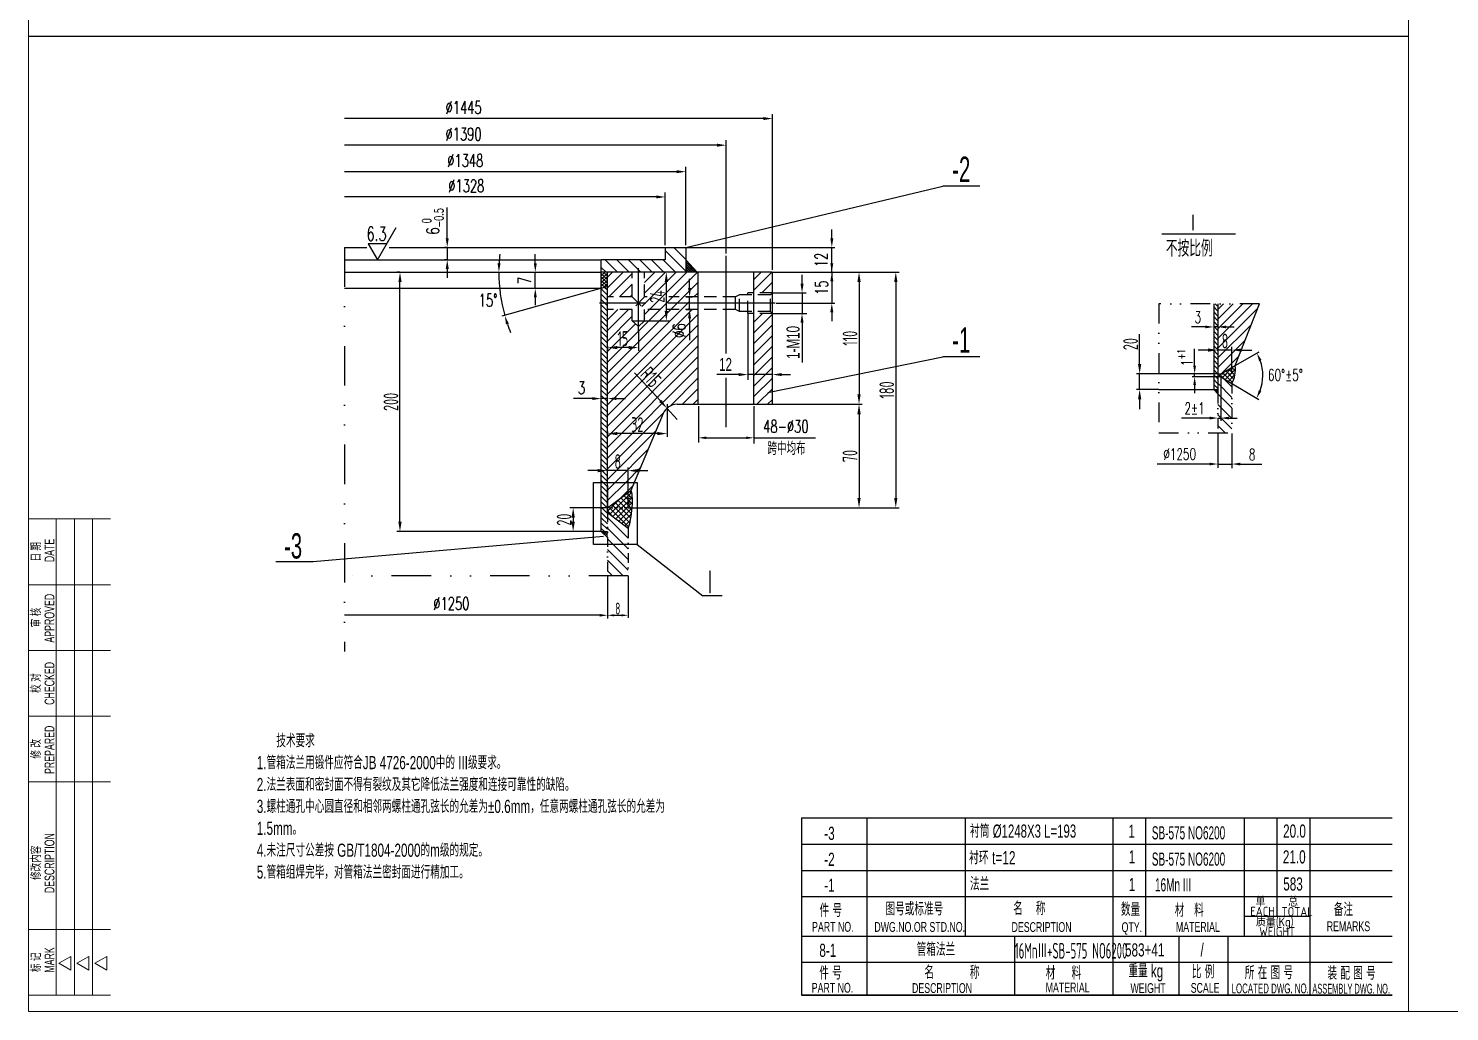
# Model space of a CAD drawing. Header units: millimetres. Extents: x 46644 to 124135, y -32003 to -3110.
# Drawn here: x 65696 to 70026, y -21460 to -18466 of the extents above; entities that cross this region are included whole.
import ezdxf
from ezdxf.enums import TextEntityAlignment as Align

# ---------------------------------------------------------------- set-up
doc = ezdxf.new("R2010")
doc.units = ezdxf.units.MM
doc.header["$LTSCALE"] = 6
for name, pattern in [('CENTER', [18, 15, -1, 1, -1]), ('CONTINOUS', [0]), ('DIVIDE', [1.25, 0.5, -0.25, 0, -0.25, 0, -0.25]), ('HIDDEN', [9.525, 6.35, -3.175])]:
    doc.linetypes.add(name, pattern=pattern)
for name, color, linetype in [('1_hat', 52, 'Continuous'), ('2_txt', 2, 'Continuous'), ('5_div', 5, 'Continuous'), ('6', 7, 'DIVIDE'), ('7_dim', 3, 'Continuous'), ('Hidden Line', 1, 'HIDDEN'), ('粗实线', 4, 'Continuous')]:
    doc.layers.add(name, color=color, linetype=linetype)
doc.layers.add('细实线', color=30, linetype='Continuous', lineweight=20)
doc.styles.add('B', font='romans.shx', dxfattribs={"width": 0.6667})
doc.styles.add('HZ', font='ascii.shx', dxfattribs={"width": 0.7, "bigfont": 'hztxt.shx'})
doc.styles.add('mark', font='cc.shx', dxfattribs={"width": 0.7, "bigfont": 'dxfs.shx'})
doc.styles.add('SCEI', font='sceie.shx', dxfattribs={"width": 0.75, "bigfont": 'sceic.shx'})
doc.styles.get("Standard").update_dxf_attribs({"font": 'ascii.shx', "width": 0.7})
doc.styles.add('TSH', font='tcc_simp.shx', dxfattribs={"width": 0.6667, "bigfont": 'tcc_hzdx.shx'})
doc.dimstyles.new('6.1', dxfattribs={"dimscale": 10, "dimtxt": 4.5, "dimasz": 3, "dimexe": 1, "dimexo": 0, "dimgap": 0.5, "dimtad": 1, "dimzin": 9, "dimdsep": 46, "dimtxsty": 'HZ', "dimcen": 0, "dimclrd": 256, "dimclre": 256, "dimclrt": 256, "dimadec": 0, "dimazin": 0, "dimtfac": 1, "dimtmove": 0, "dimatfit": 1, "dimfxl": 0, "dimarcsym": 0})
doc.dimstyles.new('副本 tdm', dxfattribs={"dimscale": 8, "dimtxt": 4.5, "dimasz": 2.5, "dimexe": 1, "dimexo": 0, "dimgap": 0.3, "dimtad": 1, "dimtih": 1, "dimtoh": 1, "dimdsep": 46, "dimtxsty": 'HZ', "dimcen": 0.09, "dimclrd": 2, "dimclre": 2, "dimclrt": 2, "dimadec": 0, "dimazin": 0, "dimtfac": 0.666657, "dimtmove": 0, "dimatfit": 3, "dimfxl": 0, "dimtolj": 1, "dimarcsym": 0})
pattern_1 = [(45, (-25820.995, 21636.383), (-16.20453, 16.20453), [])]

# ---------------------------------------------------------------- blocks, each defined once
blk = doc.blocks.new('*D187')
at = {"layer": '7_dim', "linetype": 'CONTINOUS', "lineweight": -2, "ltscale": 10}
for p, q in [((68022.4, -19208.8), (68236.4, -19208.8)), ((68226.4, -19238.8), (68226.4, -19581.1)), ((67962.8, -19611.1), (68236.4, -19611.1))]:
    blk.add_line(p, q, dxfattribs=at)
at = {"layer": '7_dim', "linetype": 'CONTINOUS', "ltscale": 10}
for points in [[(68221.4, -19238.8), (68231.4, -19238.8), (68226.4, -19208.8)], [(68221.4, -19581.1), (68231.4, -19581.1), (68226.4, -19611.1)]]:
    blk.add_solid(points, dxfattribs=at)
at = {"layer": 'Defpoints', "color": 0, "linetype": 'CONTINOUS', "ltscale": 10}
for p in [(68022.4, -19208.8), (67962.8, -19611.1), (68226.4, -19611.1)]:
    blk.add_point(p, dxfattribs=at)
at = {"layer": '7_dim', "linetype": 'CONTINOUS', "ltscale": 10, "insert": (68198.9, -19409.9), "char_height": 45, "attachment_point": 5, "rotation": 90, "style": 'HZ'}
blk.add_mtext('110', dxfattribs=at)
blk = doc.blocks.new('*D188')
at = {"layer": '7_dim', "linetype": 'CONTINOUS', "lineweight": -2, "ltscale": 10}
for p, q in [((68079.3, -19208.8), (68348.4, -19208.8)), ((68338.4, -19238.8), (68338.4, -19896)), ((67522.8, -19926), (68348.4, -19926))]:
    blk.add_line(p, q, dxfattribs=at)
at = {"layer": '7_dim', "linetype": 'CONTINOUS', "ltscale": 10}
for points in [[(68333.4, -19238.8), (68343.4, -19238.8), (68338.4, -19208.8)], [(68333.4, -19896), (68343.4, -19896), (68338.4, -19926)]]:
    blk.add_solid(points, dxfattribs=at)
at = {"layer": 'Defpoints', "color": 0, "linetype": 'CONTINOUS', "ltscale": 10}
for p in [(68079.3, -19208.8), (67522.8, -19926), (68338.4, -19926)]:
    blk.add_point(p, dxfattribs=at)
at = {"layer": '7_dim', "linetype": 'CONTINOUS', "ltscale": 10, "insert": (68310.9, -19567.4), "char_height": 45, "attachment_point": 5, "rotation": 90, "style": 'HZ'}
blk.add_mtext('180', dxfattribs=at)
blk = doc.blocks.new('*D194')
at = {"layer": '7_dim', "linetype": 'CONTINOUS', "lineweight": -2, "ltscale": 10}
for p, q in [((67554.2, -19389.4), (67554.2, -19448.3)), ((67459.9, -19434.3), (67459.9, -19448.3)), ((67524.2, -19438.3), (67489.9, -19438.3))]:
    blk.add_line(p, q, dxfattribs=at)
at = {"layer": '7_dim', "linetype": 'CONTINOUS', "ltscale": 10}
for points in [[(67489.9, -19433.3), (67489.9, -19443.3), (67459.9, -19438.3)], [(67524.2, -19433.3), (67524.2, -19443.3), (67554.2, -19438.3)]]:
    blk.add_solid(points, dxfattribs=at)
at = {"layer": 'Defpoints', "color": 0, "linetype": 'CONTINOUS', "ltscale": 10}
for p in [(67554.2, -19389.4), (67459.9, -19434.3), (67459.9, -19438.3)]:
    blk.add_point(p, dxfattribs=at)
at = {"layer": '7_dim', "linetype": 'CONTINOUS', "ltscale": 10, "insert": (67507, -19410.8), "char_height": 45, "attachment_point": 5, "style": 'HZ'}
blk.add_mtext('15', dxfattribs=at)
blk = doc.blocks.new('ccd_up')
at = {"layer": '2_txt'}
for p, q in [((0, 0), (4, 6.93)), ((2, 3.46), (-2, 3.46)), ((-2, 3.46), (0, 0))]:
    blk.add_line(p, q, dxfattribs=at)
at = {"layer": '2_txt', "width": 0.75}
blk.add_attdef('CZD', text='', height=3, dxfattribs=at).set_placement((1.96, 4.11), align=Align.RIGHT)
blk = doc.blocks.new('*D195')
at = {"layer": '7_dim', "linetype": 'CONTINOUS', "lineweight": -2, "ltscale": 10}
for p, q in [((67641.7, -19611.1), (67641.7, -19710.2)), ((67459.9, -19693.5), (67459.9, -19710.2)), ((67611.7, -19700.2), (67489.9, -19700.2))]:
    blk.add_line(p, q, dxfattribs=at)
at = {"layer": '7_dim', "linetype": 'CONTINOUS', "ltscale": 10}
for points in [[(67489.9, -19695.2), (67489.9, -19705.2), (67459.9, -19700.2)], [(67611.7, -19695.2), (67611.7, -19705.2), (67641.7, -19700.2)]]:
    blk.add_solid(points, dxfattribs=at)
at = {"layer": 'Defpoints', "color": 0, "linetype": 'CONTINOUS', "ltscale": 10}
for p in [(67641.7, -19611.1), (67459.9, -19693.5), (67459.9, -19700.2)]:
    blk.add_point(p, dxfattribs=at)
at = {"layer": '7_dim', "linetype": 'CONTINOUS', "ltscale": 10, "insert": (67550.8, -19672.7), "char_height": 45, "attachment_point": 5, "style": 'HZ'}
blk.add_mtext('32', dxfattribs=at)
blk = doc.blocks.new('*D196')
at = {"layer": '7_dim', "linetype": 'CONTINOUS', "lineweight": -2, "ltscale": 10}
for p, q in [((67639.2, -19208.8), (67629.2, -19208.8)), ((67639.2, -19238.8), (67639.2, -19326.7)), ((67573, -19356.7), (67649.2, -19356.7))]:
    blk.add_line(p, q, dxfattribs=at)
at = {"layer": '7_dim', "linetype": 'CONTINOUS', "ltscale": 10}
for points in [[(67634.2, -19238.8), (67644.2, -19238.8), (67639.2, -19208.8)], [(67634.2, -19326.7), (67644.2, -19326.7), (67639.2, -19356.7)]]:
    blk.add_solid(points, dxfattribs=at)
at = {"layer": 'Defpoints', "color": 0, "linetype": 'CONTINOUS', "ltscale": 10}
for p in [(67639.2, -19208.8), (67573, -19356.7), (67639.2, -19356.7)]:
    blk.add_point(p, dxfattribs=at)
at = {"layer": '7_dim', "linetype": 'CONTINOUS', "ltscale": 10, "insert": (67611.7, -19282.7), "char_height": 45, "attachment_point": 5, "rotation": 90, "style": 'HZ'}
blk.add_mtext('24', dxfattribs=at)
blk = doc.blocks.new('*D189')
at = {"layer": '7_dim', "linetype": 'CONTINOUS', "lineweight": -2, "ltscale": 10}
for p, q in [((66827.8, -19208.8), (66817.8, -19208.8)), ((66827.8, -19968.5), (66827.8, -19238.8)), ((67411.3, -19998.5), (66817.8, -19998.5))]:
    blk.add_line(p, q, dxfattribs=at)
at = {"layer": '7_dim', "linetype": 'CONTINOUS', "ltscale": 10}
for points in [[(66822.8, -19238.8), (66832.8, -19238.8), (66827.8, -19208.8)], [(66822.8, -19968.5), (66832.8, -19968.5), (66827.8, -19998.5)]]:
    blk.add_solid(points, dxfattribs=at)
at = {"layer": 'Defpoints', "color": 0, "linetype": 'CONTINOUS', "ltscale": 10}
for p in [(66827.8, -19208.8), (66827.8, -19208.8), (67411.3, -19998.5)]:
    blk.add_point(p, dxfattribs=at)
at = {"layer": '7_dim', "linetype": 'CONTINOUS', "ltscale": 10, "insert": (66800.3, -19603.7), "char_height": 45, "attachment_point": 5, "rotation": 90, "style": 'HZ'}
blk.add_mtext('200', dxfattribs=at)
blk = doc.blocks.new('*D197')
at = {"layer": '7_dim', "linetype": 'CONTINOUS', "lineweight": -2, "ltscale": 10}
for p, q in [((69319.8, -19448.3), (69319.8, -19435.9)), ((69362.7, -19518.3), (69362.7, -19435.9)), ((69289.8, -19445.9), (69259.8, -19445.9)), ((69362.7, -19445.9), (69319.8, -19445.9)), ((69392.7, -19445.9), (69422.7, -19445.9))]:
    blk.add_line(p, q, dxfattribs=at)
at = {"layer": '7_dim', "linetype": 'CONTINOUS', "ltscale": 10}
for points in [[(69289.8, -19440.9), (69289.8, -19450.9), (69319.8, -19445.9)], [(69392.7, -19440.9), (69392.7, -19450.9), (69362.7, -19445.9)]]:
    blk.add_solid(points, dxfattribs=at)
at = {"layer": 'Defpoints', "color": 0, "linetype": 'CONTINOUS', "ltscale": 10}
for p in [(69319.8, -19445.9), (69319.8, -19448.3), (69362.7, -19518.3)]:
    blk.add_point(p, dxfattribs=at)
at = {"layer": '7_dim', "linetype": 'CONTINOUS', "ltscale": 10, "insert": (69341.3, -19418.4), "char_height": 45, "attachment_point": 5, "style": 'HZ'}
blk.add_mtext('8', dxfattribs=at)
blk = doc.blocks.new('*D190')
at = {"layer": '7_dim', "linetype": 'CONTINOUS', "lineweight": -2, "ltscale": 10}
for p, q in [((67459.9, -19926), (67345.4, -19926)), ((67355.4, -19956), (67355.4, -19968.5)), ((67441, -19998.5), (67345.4, -19998.5))]:
    blk.add_line(p, q, dxfattribs=at)
at = {"layer": '7_dim', "linetype": 'CONTINOUS', "ltscale": 10}
for points in [[(67350.4, -19956), (67360.4, -19956), (67355.4, -19926)], [(67350.4, -19968.5), (67360.4, -19968.5), (67355.4, -19998.5)]]:
    blk.add_solid(points, dxfattribs=at)
at = {"layer": 'Defpoints', "color": 0, "linetype": 'CONTINOUS', "ltscale": 10}
for p in [(67459.9, -19926), (67355.4, -19998.5), (67441, -19998.5)]:
    blk.add_point(p, dxfattribs=at)
at = {"layer": '7_dim', "linetype": 'CONTINOUS', "ltscale": 10, "insert": (67327.9, -19962.3), "char_height": 45, "attachment_point": 5, "rotation": 90, "style": 'HZ'}
blk.add_mtext('20', dxfattribs=at)
blk = doc.blocks.new('*D191')
at = {"layer": '7_dim', "linetype": 'CONTINOUS', "lineweight": -2, "ltscale": 10}
for p, q in [((69081.4, -19488.3), (69081.4, -19397.3)), ((69267.9, -19518.3), (69071.4, -19518.3)), ((69081.4, -19565.8), (69081.4, -19518.3)), ((69140.1, -19565.8), (69071.4, -19565.8)), ((69081.4, -19595.8), (69081.4, -19625.8))]:
    blk.add_line(p, q, dxfattribs=at)
at = {"layer": '7_dim', "linetype": 'CONTINOUS', "ltscale": 10}
for points in [[(69076.4, -19488.3), (69086.4, -19488.3), (69081.4, -19518.3)], [(69076.4, -19595.8), (69086.4, -19595.8), (69081.4, -19565.8)]]:
    blk.add_solid(points, dxfattribs=at)
at = {"layer": 'Defpoints', "color": 0, "linetype": 'CONTINOUS', "ltscale": 10}
for p in [(69081.4, -19518.3), (69267.9, -19518.3), (69140.1, -19565.8)]:
    blk.add_point(p, dxfattribs=at)
at = {"layer": '7_dim', "linetype": 'CONTINOUS', "ltscale": 10, "insert": (69053.9, -19427.8), "char_height": 45, "attachment_point": 5, "rotation": 90, "style": 'HZ'}
blk.add_mtext('20', dxfattribs=at)
blk = doc.blocks.new('*D198')
at = {"layer": '7_dim', "linetype": 'CONTINOUS', "lineweight": -2, "ltscale": 10}
for p, q in [((67430, -19813), (67400, -19813)), ((67460, -19828), (67460, -19803)), ((67522.8, -19813), (67460, -19813)), ((67522.8, -19926), (67522.8, -19803)), ((67552.8, -19813), (67582.8, -19813))]:
    blk.add_line(p, q, dxfattribs=at)
at = {"layer": '7_dim', "linetype": 'CONTINOUS', "ltscale": 10}
for points in [[(67430, -19808), (67430, -19818), (67460, -19813)], [(67552.8, -19808), (67552.8, -19818), (67522.8, -19813)]]:
    blk.add_solid(points, dxfattribs=at)
at = {"layer": 'Defpoints', "color": 0, "linetype": 'CONTINOUS', "ltscale": 10}
for p in [(67460, -19813), (67460, -19828), (67522.8, -19926)]:
    blk.add_point(p, dxfattribs=at)
at = {"layer": '7_dim', "linetype": 'CONTINOUS', "ltscale": 10, "insert": (67491.4, -19785.5), "char_height": 45, "attachment_point": 5, "style": 'HZ'}
blk.add_mtext('8', dxfattribs=at)
blk = doc.blocks.new('*D192')
at = {"layer": '7_dim', "linetype": 'CONTINOUS', "lineweight": -2, "ltscale": 10}
for p, q in [((68154.1, -19611.1), (68236.4, -19611.1)), ((68226.4, -19641.1), (68226.4, -19896)), ((67936.1, -19926), (68236.4, -19926))]:
    blk.add_line(p, q, dxfattribs=at)
at = {"layer": '7_dim', "linetype": 'CONTINOUS', "ltscale": 10}
for points in [[(68221.4, -19641.1), (68231.4, -19641.1), (68226.4, -19611.1)], [(68221.4, -19896), (68231.4, -19896), (68226.4, -19926)]]:
    blk.add_solid(points, dxfattribs=at)
at = {"layer": 'Defpoints', "color": 0, "linetype": 'CONTINOUS', "ltscale": 10}
for p in [(68154.1, -19611.1), (67936.1, -19926), (68226.4, -19926)]:
    blk.add_point(p, dxfattribs=at)
at = {"layer": '7_dim', "linetype": 'CONTINOUS', "ltscale": 10, "insert": (68198.9, -19768.6), "char_height": 45, "attachment_point": 5, "rotation": 90, "style": 'HZ'}
blk.add_mtext('70', dxfattribs=at)
blk = doc.blocks.new('*D199')
at = {"layer": '7_dim', "linetype": 'CONTINOUS', "lineweight": -2, "ltscale": 10}
for p, q in [((67621.1, -19600.8), (67542.6, -19514.7)), ((67672.1, -19656.9), (67641.2, -19623))]:
    blk.add_line(p, q, dxfattribs=at)
at = {"layer": '7_dim', "linetype": 'CONTINOUS', "ltscale": 10}
blk.add_solid([(67624.8, -19597.5), (67617.4, -19604.2), (67641.2, -19623)], dxfattribs=at)
at = {"layer": 'Defpoints', "color": 0, "linetype": 'CONTINOUS', "ltscale": 10}
for p in [(67641.2, -19623), (67672.1, -19656.9)]:
    blk.add_point(p, dxfattribs=at)
at = {"layer": '7_dim', "linetype": 'CONTINOUS', "ltscale": 10, "insert": (67592.1, -19528.2), "char_height": 45, "attachment_point": 5, "rotation": 312.311, "style": 'HZ'}
blk.add_mtext('R15', dxfattribs=at)
blk = doc.blocks.new('*D193')
at = {"layer": '7_dim', "color": 2, "linetype": 'CONTINOUS', "lineweight": -2, "ltscale": 10}
for p, q in [((67522.8, -20133.2), (67522.8, -20261.6)), ((67459.9, -20151.5), (67459.9, -20261.6)), ((67479.9, -20253.6), (67502.8, -20253.6))]:
    blk.add_line(p, q, dxfattribs=at)
at = {"layer": '7_dim', "color": 2, "linetype": 'CONTINOUS', "ltscale": 10}
for points in [[(67479.9, -20250.3), (67479.9, -20256.9), (67459.9, -20253.6)], [(67502.8, -20250.3), (67502.8, -20256.9), (67522.8, -20253.6)]]:
    blk.add_solid(points, dxfattribs=at)
at = {"layer": 'Defpoints', "color": 0, "linetype": 'CONTINOUS', "ltscale": 10}
for p in [(67522.8, -20133.2), (67459.9, -20151.5), (67522.8, -20253.6)]:
    blk.add_point(p, dxfattribs=at)
at = {"layer": '7_dim', "color": 2, "linetype": 'CONTINOUS', "ltscale": 10, "insert": (67491.3, -20233.2), "char_height": 36, "attachment_point": 5, "style": 'HZ'}
blk.add_mtext('\\A1;8', dxfattribs=at)

msp = doc.modelspace()

# ---------------------------------------------------------------- hatches: boundary and pattern name
at = {"layer": '1_hat'}
h = msp.add_hatch(dxfattribs=at)
h.set_pattern_fill('ANSI37', scale=1.571429, angle=90, style=0)
h.set_pattern_definition([(135, (43755.741, -3835.0125), (-3.5279576, -3.5279576), []), (225, (43755.741, -3835.0125), (3.5279576, -3.5279576), [])])
h.paths.add_polyline_path([(67733.445, -19208.795), (67698.763, -19171.081), (67698.763, -19208.795)])
h = msp.add_hatch(dxfattribs=at)
h.set_pattern_fill('ANSI37', scale=2.357143, style=0)
h.set_pattern_definition([(45, (41942.81, -13178.2874), (-5.2919364, 5.2919364), []), (135, (41942.81, -13178.2874), (-5.2919364, -5.2919364), [])])
h.paths.add_polyline_path([(67441.049, -19258.069), (67459.906, -19252.795), (67459.906, -19208.795), (67441.049, -19208.795)])
h = msp.add_hatch(dxfattribs=at)
h.set_pattern_fill('ANSI31', scale=183.333326, style=0)
h.set_pattern_definition(pattern_1)
h.paths.add_polyline_path([(67459.906, -19848.733), (67541.457, -19848.733), (67629.87, -19639.103, -0.30159415), (67672.101, -19611.081), (67736.477, -19611.081), (67736.477, -19321.938), (67573.049, -19321.938), (67573.049, -19356.677), (67554.192, -19374.143), (67535.334, -19356.677), (67535.334, -19321.938), (67459.906, -19321.938)])
h.paths.add_polyline_path([(67962.763, -19271.653), (67962.763, -19208.795), (67906.192, -19208.795), (67906.192, -19271.653)])
h.paths.add_polyline_path([(67962.763, -19334.51), (67906.192, -19334.51), (67906.192, -19520.549), (67961.894, -19520.549), (67962.763, -19519.681)])
h.paths.add_polyline_path([(67906.192, -19611.081), (67962.763, -19611.081), (67962.763, -19520.549), (67906.192, -19520.549)])
h.paths.add_polyline_path([(67573.049, -19284.224), (67554.192, -19303.081), (67573.049, -19321.938), (67706.778, -19321.938), (67710.071, -19318.646), (67710.071, -19284.224), (67718.871, -19284.224), (67736.477, -19284.224), (67736.477, -19208.795), (67573.049, -19208.795)])
h.paths.add_polyline_path([(67535.334, -19208.795), (67459.906, -19208.795), (67459.906, -19284.224), (67535.334, -19284.224)])
h.paths.add_polyline_path([(67483.049, -19377.019), (67531.049, -19377.019), (67531.049, -19444.519), (67483.049, -19444.519)], flags=24)
h.paths.add_polyline_path([(67526.297, -19638.964), (67575.297, -19638.964), (67575.297, -19706.464), (67526.297, -19706.464)], flags=24)
h.paths.add_polyline_path([(67475.144, -19751.728), (67507.644, -19751.728), (67507.644, -19819.228), (67475.144, -19819.228)], flags=24)
h.paths.add_polyline_path([(67594.994, -19481.218), (67639.085, -19529.655), (67589.169, -19575.093), (67545.077, -19526.656)], flags=24)
h.paths.add_polyline_path([(67649.847, -19416.582), (67649.847, -19356.997), (67707.597, -19356.997), (67707.597, -19416.582)], flags=24)
h.paths.add_polyline_path([(67577.969, -19307.236), (67577.969, -19258.236), (67645.469, -19258.236), (67645.469, -19307.236)], flags=24)
h = msp.add_hatch(dxfattribs=at)
h.set_pattern_fill('ANSI31', scale=91.666663, angle=90, style=0)
h.set_pattern_definition([(135, (-25700.736, 21573.69), (-8.1022649, -8.1022649), [])])
h.paths.add_polyline_path([(67441.049, -19593.584), (67459.906, -19593.584), (67459.906, -19303.081), (67441.049, -19303.081)])
h.paths.add_polyline_path([(67459.906, -19252.795), (67441.049, -19258.069), (67441.049, -19303.081), (67459.906, -19303.081)])
h.paths.add_polyline_path([(67441.049, -19998.516), (67459.906, -19998.516), (67459.906, -19593.584), (67441.049, -19593.584)])
h = msp.add_hatch(dxfattribs=at)
h.set_pattern_fill('ANSI31', scale=83.33333, angle=90, style=0)
h.set_pattern_definition([(135, (-17308.629, 17818.191), (-7.3656953, -7.3656953), [])])
h.paths.add_polyline_path([(69306.977, -19565.802), (69319.834, -19565.802), (69319.834, -19518.281), (69319.834, -19304.823), (69306.977, -19304.823)])
h = msp.add_hatch(dxfattribs=at)
h.set_pattern_fill('ANSI31', scale=166.66666, style=0)
h.set_pattern_definition([(45, (-17308.629, 17881.372), (-14.7313907, 14.7313907), [])])
h.paths.add_polyline_path([(69446.463, -19304.823), (69319.834, -19304.823), (69319.834, -19518.281), (69328.405, -19518.281), (69372.669, -19492.855)])
h.paths.add_polyline_path([(69319.512, -19384.639), (69363.012, -19384.639), (69363.012, -19452.139), (69319.512, -19452.139)], flags=9)
at = {"layer": '1_hat', "linetype": 'CONTINOUS', "ltscale": 10}
h = msp.add_hatch(dxfattribs=at)
h.set_pattern_fill('ANSI37', scale=83.33333, style=0)
h.set_pattern_definition([(45, (-17308.629, 17881.372), (-7.3656953, 7.3656953), []), (135, (-17308.629, 17881.372), (-7.3656953, -7.3656953), [])])
h.paths.add_polyline_path([(69328.405, -19518.281), (69319.834, -19518.281), (69319.834, -19527.613), (69328.405, -19527.613), (69362.691, -19547.992, 0.14779001), (69372.669, -19492.855), (69362.691, -19518.281)])
h.paths.add_polyline_path([(69362.691, -19518.281), (69372.669, -19492.855), (69328.405, -19518.281)], flags=17)
at = {"layer": '1_hat'}
h = msp.add_hatch(dxfattribs=at)
h.set_pattern_fill('ANSI31', scale=7.142857, angle=90, style=0)
h.set_pattern_definition([(135, (49542.52, -7531.362), (-16.03617, -16.03617), [])])
h.paths.add_polyline_path([(69362.691, -19547.992), (69328.405, -19527.613), (69319.834, -19527.613), (69319.834, -19697.501), (69362.691, -19697.501)])
h = msp.add_hatch(dxfattribs=at)
h.set_pattern_fill('ANSI37', scale=0.714286, angle=90, style=0)
h.set_pattern_definition([(135, (49542.5196, -7531.3618), (-1.6036171, -1.6036171), []), (225, (49542.5196, -7531.3618), (1.6036171, -1.6036171), [])])
h.paths.add_polyline_path([(69319.834, -19565.802), (69306.977, -19565.802), (69319.834, -19579.069)])
h = msp.add_hatch(dxfattribs=at)
h.set_pattern_fill('ANSI31', scale=183.333326, style=0)
h.set_pattern_definition(pattern_1)
h.paths.add_polyline_path([(67531.163, -19873.14), (67541.457, -19848.733), (67459.906, -19848.733), (67459.906, -19926.037)])
at = {"layer": '1_hat', "linetype": 'CONTINOUS', "ltscale": 10}
h = msp.add_hatch(dxfattribs=at)
h.set_pattern_fill('ANSI37', scale=91.666663, style=0)
h.set_pattern_definition([(45, (-25820.995, 21636.383), (-8.1022649, 8.1022649), []), (135, (-25820.995, 21636.383), (-8.1022649, -8.1022649), [])])
edge = h.paths.add_edge_path()
edge.add_ellipse((67522.763, -19934.04), major_axis=(6.538, 61.984), ratio=0.18808463, start_angle=209.284325, end_angle=350.346774)
edge.add_line((67531.163, -19873.14), (67522.763, -19926.037))
edge.add_line((67522.763, -19926.037), (67459.906, -19926.037))
edge.add_line((67459.906, -19926.037), (67459.906, -19940.072))
edge.add_line((67459.906, -19940.072), (67522.763, -19988.705))
h.paths.add_polyline_path([(67531.163, -19873.14), (67459.906, -19926.037), (67522.763, -19926.037)], flags=17)
at = {"layer": '1_hat'}
h = msp.add_hatch(dxfattribs=at)
h.set_pattern_fill('ANSI31', scale=183.333326, angle=90, style=0)
h.set_pattern_definition([(135, (-25700.736, 21803.813), (-16.20453, -16.20453), [])])
h.paths.add_polyline_path([(67522.763, -20038.174), (67459.906, -20038.174), (67459.906, -20133.219), (67522.763, -20133.219)])
h.paths.add_polyline_path([(67459.906, -19940.072), (67459.906, -20038.174), (67522.763, -20038.174), (67522.763, -19988.705)])
h = msp.add_hatch(dxfattribs=at)
h.set_pattern_fill('ANSI37', scale=1.571429, angle=90, style=0)
h.set_pattern_definition([(135, (43755.741, -3643.6834), (-3.5279576, -3.5279576), []), (225, (43755.741, -3643.6834), (3.5279576, -3.5279576), [])])
h.paths.add_polyline_path([(67459.906, -20017.134), (67459.906, -19998.516), (67441.049, -19998.516)])

# ---------------------------------------------------------------- linework, layer by layer
for p, q in [((65695.697, -18490.28), (69900.697, -18490.28)), ((69400.697, -21170.28), (69600.697, -21170.28)), ((69400.697, -21170.28), (69600.697, -21170.28))]:
    msp.add_line(p, q)
at = {"color": 4, "linetype": 'Continuous'}
for p, q in [((68594.843, -18946.268), (68481.729, -18946.268)), ((68594.843, -19466.132), (68481.729, -19466.132)), ((66562.781, -20091.149), (66449.668, -20091.149)), ((67809.504, -20194.149), (67750.641, -20194.149))]:
    msp.add_line(p, q, dxfattribs=at)
at = {"color": 1, "linetype": 'CENTER', "ltscale": 20}
for p, q in [((67821.334, -19456.804), (67821.334, -19158.707)), ((67554.192, -19389.423), (67554.192, -19195.982)), ((67576.656, -19303.081), (67435.169, -19303.081)), ((67971.24, -19303.081), (67643.446, -19303.081)), ((67821.334, -19680.955), (67821.334, -19530.887))]:
    msp.add_line(p, q, dxfattribs=at)
at = {"color": 7, "linetype": 'Continuous'}
for p, q in [((68050.697, -21030.28), (69850.697, -21030.28)), ((68050.697, -21110.28), (69850.697, -21110.28)), ((68050.697, -21310.28), (69850.697, -21310.28))]:
    msp.add_line(p, q, dxfattribs=at)
at = {"color": 4, "lineweight": 35}
msp.add_line((69850.697, -21410.28), (68050.697, -21410.28), dxfattribs=at)
at = {"layer": '1_hat', "color": 7, "linetype": 'CONTINOUS', "ltscale": 10}
for p, q in [((67698.763, -19133.367), (68481.729, -18946.268)), ((67447.726, -20013.863), (66562.781, -20091.149))]:
    msp.add_line(p, q, dxfattribs=at)
at = {"layer": '1_hat', "color": 7}
for p, q in [((67698.763, -19169.818), (67662.312, -19133.367)), ((67490.784, -19208.795), (67453.069, -19171.081)), ((67526.063, -19208.795), (67488.349, -19171.081)), ((67561.343, -19208.795), (67523.628, -19171.081)), ((67596.622, -19208.795), (67558.908, -19171.081)), ((67631.902, -19208.795), (67594.188, -19171.081)), ((67667.181, -19208.795), (67629.467, -19171.081)), ((67698.763, -19205.097), (67635.906, -19142.24)), ((67455.504, -19208.795), (67441.049, -19194.34)), ((67706.778, -19321.938), (67710.071, -19318.646)), ((67961.894, -19520.549), (67962.763, -19519.681)), ((67459.906, -19828.083), (67460.026, -19827.963))]:
    msp.add_line(p, q, dxfattribs=at)
at = {"layer": '1_hat'}
msp.add_line((67702.461, -19208.795), (67698.763, -19205.097), dxfattribs=at)
at = {"layer": '5_div', "color": 4, "linetype": 'CONTINOUS', "ltscale": 10}
for p, q in [((68050.697, -20870.28), (69850.697, -20870.28)), ((68250.697, -21230.28), (68250.697, -20870.28)), ((68250.697, -21230.28), (68250.697, -20870.28)), ((68550.697, -21230.28), (68550.697, -20870.28)), ((68550.697, -21230.28), (68550.697, -20870.28)), ((69000.697, -21230.28), (69000.697, -20870.28)), ((69000.697, -21230.28), (69000.697, -20870.28)), ((69100.697, -21230.28), (69100.697, -20870.28)), ((69100.697, -21230.28), (69100.697, -20870.28)), ((69400.697, -21230.28), (69400.697, -20870.28)), ((69400.697, -21230.28), (69400.697, -20870.28)), ((69500.697, -21170.28), (69500.697, -20870.28)), ((69500.697, -21170.28), (69500.697, -20870.28)), ((69600.697, -21230.28), (69600.697, -20870.28)), ((69600.697, -21230.28), (69600.697, -20870.28)), ((68050.697, -21230.28), (69850.697, -21230.28)), ((68250.697, -21410.28), (68250.697, -21230.28)), ((68700.697, -21410.28), (68700.697, -21230.28)), ((69000.697, -21410.28), (69000.697, -21230.28)), ((69200.697, -21230.28), (69200.697, -21410.28)), ((69350.697, -21410.28), (69350.697, -21230.28)), ((69600.697, -21410.28), (69600.697, -21230.28))]:
    msp.add_line(p, q, dxfattribs=at)
at = {"layer": '5_div', "color": 7}
msp.add_line((68050.697, -20950.28), (69850.697, -20950.28), dxfattribs=at)
at = {"layer": '6', "color": 6, "ltscale": 40}
for p, q in [((66658.803, -19133.367), (66658.803, -20363.342)), ((67522.763, -20133.219), (66658.803, -20133.219))]:
    msp.add_line(p, q, dxfattribs=at)
at = {"layer": '6', "color": 6, "ltscale": 20}
for p, q in [((69446.463, -19304.823), (69140.056, -19304.823)), ((69140.056, -19304.823), (69140.056, -19697.501)), ((69140.056, -19697.501), (69362.691, -19697.501))]:
    msp.add_line(p, q, dxfattribs=at)
at = {"layer": '6', "color": 6, "ltscale": 3}
for p, q in [((69328.405, -19518.281), (69362.691, -19518.281)), ((69362.691, -19518.281), (69372.669, -19492.855))]:
    msp.add_line(p, q, dxfattribs=at)
at = {"layer": '6', "color": 6, "ltscale": 10}
for p, q in [((69362.691, -19547.992), (69362.691, -19697.501)), ((69319.834, -19579.069), (69319.834, -19697.501)), ((67459.906, -19940.072), (67459.906, -20133.219)), ((67522.763, -19988.705), (67522.763, -20133.219))]:
    msp.add_line(p, q, dxfattribs=at)
at = {"layer": '6', "color": 6, "ltscale": 4}
for p, q in [((67531.163, -19873.14), (67522.763, -19926.037)), ((67522.763, -19926.037), (67459.906, -19926.037))]:
    msp.add_line(p, q, dxfattribs=at)
at = {"layer": '7_dim', "color": 7, "linetype": 'CONTINOUS', "ltscale": 10}
for p, q in [((67935.263, -18740.968), (66658.803, -18740.968)), ((67962.763, -19201.92), (67962.763, -18727.754)), ((67793.834, -18821.989), (66658.803, -18821.989)), ((67821.334, -19151.832), (67821.334, -18807.015)), ((67671.263, -18902.618), (66658.803, -18902.618)), ((67698.763, -19126.492), (67698.763, -18888.084)), ((67608.406, -18979.542), (66658.803, -18979.542)), ((67635.906, -19126.468), (67635.906, -18966.016)), ((66971.711, -19105.867), (66971.711, -19011.986)), ((68143.518, -19105.867), (68143.518, -19078.367)), ((66969.511, -19133.367), (66962.911, -19133.367)), ((66971.711, -19133.367), (66971.711, -19171.081)), ((67698.763, -19133.367), (68152.318, -19133.367)), ((68143.518, -19208.795), (68143.518, -19133.367)), ((66969.511, -19171.081), (66962.911, -19171.081)), ((67240.084, -19181.295), (67240.084, -19153.795)), ((68143.518, -19181.295), (68143.518, -19153.795)), ((66971.711, -19198.581), (66971.711, -19226.081)), ((67240.084, -19258.069), (67240.084, -19208.795)), ((67964.963, -19208.795), (68152.318, -19208.795)), ((68004.001, -19208.795), (68152.318, -19208.795)), ((68052.808, -19244.153), (68052.808, -19216.653)), ((68143.518, -19208.795), (68143.518, -19303.081)), ((67438.93, -19258.662), (67138.553, -19342.674)), ((67710.071, -19256.724), (67710.071, -19229.224)), ((68143.518, -19236.295), (68143.518, -19263.795)), ((67240.084, -19285.569), (67240.084, -19309.049)), ((67699.901, -19284.224), (67718.871, -19284.224)), ((67710.071, -19321.938), (67710.071, -19284.224)), ((67964.963, -19271.653), (68064.875, -19271.653)), ((67973.44, -19303.081), (68152.318, -19303.081)), ((68052.808, -19271.653), (68052.808, -19334.51)), ((67699.901, -19321.938), (67718.871, -19321.938)), ((67710.071, -19349.438), (67710.071, -19416.155)), ((67887.334, -19336.71), (67887.334, -19536.621)), ((67964.963, -19334.51), (68067.093, -19334.51)), ((68143.518, -19330.581), (68143.518, -19358.081)), ((68052.808, -19362.01), (68052.808, -19483.888)), ((69281.977, -19375.504), (69239.778, -19375.504)), ((69319.834, -19375.504), (69306.977, -19375.504)), ((69344.834, -19375.504), (69369.834, -19375.504)), ((69248.98, -19493.281), (69248.98, -19442.4)), ((69372.669, -19492.855), (69445.573, -19450.979)), ((67859.834, -19520.549), (67793.204, -19520.549)), ((67962.763, -19520.549), (67887.334, -19520.549)), ((67990.263, -19520.549), (68017.763, -19520.549)), ((69317.834, -19518.281), (69240.98, -19518.281)), ((69317.834, -19527.613), (69240.98, -19527.613)), ((69248.98, -19527.613), (69248.98, -19518.281)), ((69248.98, -19552.613), (69248.98, -19577.613)), ((69328.405, -19529.613), (69328.405, -19660.878)), ((69364.41, -19549.014), (69444.488, -19596.612)), ((67413.549, -19593.584), (67355.993, -19593.584)), ((67441.049, -19617.134), (67441.049, -19584.784)), ((67459.906, -19593.584), (67441.049, -19593.584)), ((67459.906, -19591.384), (67459.906, -19584.784)), ((67487.406, -19593.584), (67514.906, -19593.584)), ((69294.834, -19652.878), (69209.078, -19652.878)), ((69319.834, -19652.878), (69328.405, -19652.878)), ((69353.405, -19652.878), (69378.405, -19652.878)), ((69319.834, -19699.501), (69319.834, -19804.537)), ((69362.691, -19699.501), (69362.691, -19805.757)), ((69276.977, -19792.944), (69135.144, -19792.944)), ((69294.834, -19792.944), (69269.834, -19792.944)), ((69319.834, -19792.944), (69362.691, -19792.944)), ((69387.691, -19792.944), (69453.844, -19792.944)), ((67457.706, -19926.037), (67364.91, -19926.037)), ((67459.906, -20133.219), (67459.906, -20263.03)), ((67436.334, -20253.601), (66658.803, -20253.601))]:
    msp.add_line(p, q, dxfattribs=at)
at = {"layer": '7_dim', "color": 0, "linetype": 'Continuous', "ltscale": 100}
msp.add_line((69148.824, -19091.89), (69373.007, -19091.89), dxfattribs=at)
at = {"layer": '7_dim', "color": 7}
for p, q in [((67948.107, -19574.798), (68481.729, -19466.132)), ((67737.155, -19616.974), (67737.155, -19727.547)), ((67906.115, -19616.974), (67906.115, -19729.972)), ((67760.726, -19713.011), (67882.543, -19713.011)), ((67906.115, -19713.055), (68093.544, -19713.055)), ((67550.849, -20038.174), (67750.641, -20194.149)), ((68050.697, -20870.28), (68050.697, -21410.28))]:
    msp.add_line(p, q, dxfattribs=at)
msp.add_lwpolyline([(67417.775, -19848.733), (67550.849, -19848.733), (67550.849, -20038.174), (67417.775, -20038.174)], close=True, dxfattribs=at)
at = {"layer": '7_dim', "color": 7, "linetype": 'CONTINOUS', "ltscale": 10}
for centre, radius, start, end in [((67617.224, -19208.795), 488.241, 173.544814, 176.772407), ((67617.224, -19208.795), 488.241, 180, 195.625646), ((67617.224, -19208.795), 488.241, 198.853239, 202.080832), ((69320.421, -19522.867), 136.329, 339.794941, 19.35185)]:
    msp.add_arc(centre, radius, start, end, dxfattribs=at)
for points in [[(67935.263, -18736.384), (67935.263, -18745.551), (67962.763, -18740.968)], [(67793.834, -18817.405), (67793.834, -18826.572), (67821.334, -18821.989)], [(67671.263, -18898.034), (67671.263, -18907.201), (67698.763, -18902.618)], [(67608.406, -18974.959), (67608.406, -18984.126), (67635.906, -18979.542)], [(66967.128, -19105.867), (66976.295, -19105.867), (66971.711, -19133.367)], [(68138.935, -19105.867), (68148.102, -19105.867), (68143.518, -19133.367)], [(66967.128, -19198.581), (66976.295, -19198.581), (66971.711, -19171.081)], [(67134.34, -19181.435), (67125.176, -19181.177), (67128.984, -19208.795)], [(67235.501, -19181.295), (67244.667, -19181.295), (67240.084, -19208.795)], [(68138.935, -19181.295), (68148.102, -19181.295), (68143.518, -19208.795)], [(68138.935, -19236.295), (68148.102, -19236.295), (68143.518, -19208.795)], [(67235.501, -19285.569), (67244.667, -19285.569), (67240.084, -19258.069)], [(67705.487, -19256.724), (67714.654, -19256.724), (67710.071, -19284.224)], [(68048.225, -19244.153), (68057.391, -19244.153), (68052.808, -19271.653)], [(68138.935, -19330.581), (68148.102, -19330.581), (68143.518, -19303.081)], [(67150.801, -19367.926), (67159.555, -19365.21), (67147.028, -19340.303)], [(67705.487, -19349.438), (67714.654, -19349.438), (67710.071, -19321.938)], [(68048.225, -19362.01), (68057.391, -19362.01), (68052.808, -19334.51)], [(69281.977, -19371.338), (69281.977, -19379.671), (69306.977, -19375.504)], [(69344.834, -19371.338), (69344.834, -19379.671), (69319.834, -19375.504)], [(69445.26, -19479.427), (69452.836, -19475.957), (69438.636, -19454.964)], [(67859.834, -19515.966), (67859.834, -19525.133), (67887.334, -19520.549)], [(67990.263, -19515.966), (67990.263, -19525.133), (67962.763, -19520.549)], [(69244.813, -19493.281), (69253.147, -19493.281), (69248.98, -19518.281)], [(69244.813, -19552.613), (69253.147, -19552.613), (69248.98, -19527.613)], [(69452.123, -19571.744), (69444.599, -19568.161), (69437.611, -19592.524)], [(67413.549, -19589.001), (67413.549, -19598.167), (67441.049, -19593.584)], [(67487.406, -19589.001), (67487.406, -19598.167), (67459.906, -19593.584)], [(69294.834, -19648.712), (69294.834, -19657.045), (69319.834, -19652.878)], [(69353.405, -19648.712), (69353.405, -19657.045), (69328.405, -19652.878)], [(67882.543, -19709.083), (67882.543, -19716.94), (67906.115, -19713.011)], [(69294.834, -19788.777), (69294.834, -19797.111), (69319.834, -19792.944)], [(69387.691, -19788.777), (69387.691, -19797.111), (69362.691, -19792.944)], [(67436.334, -20249.673), (67436.334, -20257.53), (67459.906, -20253.601)]]:
    msp.add_solid(points, dxfattribs=at)
at = {"layer": '7_dim', "color": 7}
msp.add_solid([(67760.726, -19709.083), (67760.726, -19716.94), (67737.155, -19713.011)], dxfattribs=at)
at = {"layer": 'Hidden Line', "color": 2}
for p, q in [((67535.334, -19284.224), (67535.334, -19208.795)), ((67573.049, -19284.224), (67573.049, -19208.795)), ((67535.334, -19284.224), (67459.906, -19284.224)), ((67535.334, -19284.224), (67573.049, -19321.938)), ((67573.049, -19284.224), (67535.334, -19321.938)), ((67581.161, -19284.224), (67573.049, -19284.224)), ((67849.62, -19284.224), (67646.626, -19284.224)), ((67849.62, -19321.938), (67849.62, -19284.224)), ((67862.192, -19328.224), (67862.192, -19277.938)), ((67887.334, -19277.938), (67862.192, -19277.938)), ((67887.334, -19334.51), (67887.334, -19271.653)), ((67962.763, -19271.653), (67887.334, -19271.653)), ((67956.477, -19277.938), (67887.334, -19277.938)), ((67956.477, -19277.938), (67962.763, -19271.653)), ((67956.477, -19328.224), (67956.477, -19277.938)), ((67535.334, -19321.938), (67459.906, -19321.938)), ((67535.334, -19356.677), (67535.334, -19321.938)), ((67573.049, -19356.677), (67573.049, -19321.938)), ((67849.62, -19321.938), (67573.049, -19321.938)), ((67862.192, -19328.224), (67849.62, -19321.938)), ((67887.334, -19328.224), (67862.192, -19328.224)), ((67956.477, -19328.224), (67887.334, -19328.224)), ((67962.763, -19334.51), (67887.334, -19334.51)), ((67535.334, -19356.677), (67573.049, -19356.677)), ((67554.192, -19374.143), (67535.334, -19356.677)), ((67573.049, -19356.677), (67554.192, -19374.143))]:
    msp.add_line(p, q, dxfattribs=at)
at = {"layer": 'Hidden Line', "color": 2, "ltscale": 30}
msp.add_line((67862.192, -19277.938), (67849.62, -19284.224), dxfattribs=at)
at = {"layer": 'Hidden Line', "color": 6, "ltscale": 2}
msp.add_line((67956.477, -19328.224), (67962.763, -19334.51), dxfattribs=at)
at = {"layer": '粗实线'}
for p, q in [((66658.803, -19133.367), (66726.795, -19133.367)), ((66794.787, -19133.367), (67698.763, -19133.367)), ((67635.906, -19133.367), (67635.906, -19171.081)), ((67698.763, -19133.367), (67698.763, -19208.795)), ((66658.803, -19171.081), (67441.049, -19171.081)), ((67635.906, -19171.081), (67441.049, -19171.081)), ((67441.049, -19208.795), (67441.049, -19171.081)), ((67698.763, -19171.081), (67733.445, -19208.795)), ((66658.803, -19208.795), (67441.049, -19208.795)), ((67962.763, -19208.795), (67439.121, -19208.795)), ((67441.049, -19998.516), (67441.049, -19208.795)), ((67459.906, -19940.072), (67459.906, -19208.795)), ((67736.477, -19611.081), (67736.477, -19208.795)), ((67906.192, -19611.081), (67906.192, -19208.795)), ((67962.763, -19611.081), (67962.763, -19208.795)), ((67441.049, -19258.069), (66658.803, -19258.069)), ((67459.906, -19252.795), (67441.049, -19258.069)), ((69306.977, -19304.823), (69306.977, -19565.802)), ((69319.834, -19304.823), (69319.834, -19579.069)), ((69372.669, -19492.855), (69446.463, -19304.823)), ((69319.834, -19518.281), (69328.405, -19518.281)), ((69328.405, -19527.613), (69319.834, -19527.613)), ((69328.405, -19518.281), (69372.669, -19492.855)), ((69328.405, -19527.613), (69362.691, -19547.992)), ((69140.056, -19565.802), (69319.834, -19565.802)), ((69306.977, -19565.802), (69319.834, -19579.069)), ((67672.101, -19611.081), (67962.763, -19611.081)), ((67629.87, -19639.103), (67531.163, -19873.14)), ((67459.906, -19858.673), (67459.906, -19940.072)), ((67459.906, -19926.037), (67531.163, -19873.14)), ((67459.906, -19940.072), (67522.763, -19988.705)), ((67441.049, -19998.516), (67459.906, -19998.516)), ((67441.049, -19998.516), (67459.906, -20017.134))]:
    msp.add_line(p, q, dxfattribs=at)
for centre, radius, start, end in [((69276.448, -19503.913), 96.854, 332.928208, 6.555765), ((67672.101, -19656.914), 45.833, 90, 157.132016)]:
    msp.add_arc(centre, radius, start, end, dxfattribs=at)
msp.add_ellipse((67522.763, -19934.04), major_axis=(6.538, 61.984), ratio=0.18808463, start_param=3.65270054, end_param=6.11470474, dxfattribs=at)
at = {"layer": '细实线'}
for p, q in [((69900.697, -15520.28), (69900.697, -21460.28)), ((65945.697, -19960.28), (65695.697, -19960.28)), ((65780.697, -21410.28), (65780.697, -19960.28)), ((65835.697, -21410.28), (65835.697, -19960.28)), ((65890.697, -21410.28), (65890.697, -19960.28)), ((65945.697, -20160.28), (65695.697, -20160.28)), ((65945.697, -20360.28), (65695.697, -20360.28)), ((65945.697, -20560.28), (65695.697, -20560.28)), ((65945.697, -20760.28), (65695.697, -20760.28)), ((65945.697, -21210.28), (65695.697, -21210.28)), ((65945.697, -21410.28), (65695.697, -21410.28))]:
    msp.add_line(p, q, dxfattribs=at)
for points in [[(65695.697, -21460.28), (74105.697, -21460.28), (74105.697, -15520.28), (65695.697, -15520.28)], [(65788.511, -21313.112), (65824.783, -21334.054), (65824.783, -21292.17)], [(65843.511, -21313.112), (65879.783, -21334.054), (65879.783, -21292.17)], [(65898.511, -21313.112), (65934.783, -21334.054), (65934.783, -21292.17)]]:
    msp.add_lwpolyline(points, close=True, dxfattribs=at)

# ---------------------------------------------------------------- block references
at = {"layer": '7_dim', "color": 7, "linetype": 'CONTINOUS', "ltscale": 10}
ref = msp.add_blockref('ccd_up', (66759.154, -19171.081), dxfattribs=dict(at, xscale=14.14285657479104, yscale=14.14285657478922, zscale=14.14285657478572))
ref.add_attrib('CZD', '6.3', dxfattribs={"layer": '2_txt', "height": 42.4286, "style": 'B', "width": 0.6667}).set_placement((66786.826, -19112.989), align=Align.RIGHT)

# ---------------------------------------------------------------- texts
at = {"color": 7, "style": 'TSH', "width": 0.6667}
for s, p in [('日 期', (65734.349, -20089.875)), ('DATE', (65774.888, -20091.777)), ('APPROVED', (65774.888, -20336.762)), ('审 核', (65734.349, -20289.875)), ('CHECKED', (65774.888, -20526.371)), ('校 对', (65734.349, -20489.875)), ('PREPARED', (65774.888, -20736.777)), ('修 改', (65734.349, -20689.875)), ('DESCRIPTION', (65774.888, -21099.699)), ('修改内容', (65734.349, -21059.166)), ('标 记', (65734.349, -21339.875)), ('MARK', (65774.888, -21341.777))]:
    msp.add_text(s, height=30, rotation=90, dxfattribs=at).set_placement(p)
at = {"color": 7, "linetype": 'Continuous', "style": 'HZ'}
for s, height, width, p in [('I', 70.4, 0.7, (67765.571, -20187.097)), ('16MnⅢ+SB-575 NO6200', 48, 0.58, (68701.076, -21299.061))]:
    msp.add_text(s, height=height, dxfattribs=dict(at, width=width)).set_placement(p)
at = {"style": 'HZ'}
for s, p in [('单', (69434.167, -21140.587)), ('总', (69533.752, -21140.497)), ('EACH', (69418.437, -21168.895)), ('质量(Kg)', (69435.668, -21201.152)), ('TOTAL', (69513.879, -21169.754)), ('WEIGHT', (69445.817, -21230.598))]:
    msp.add_text(s, height=27.5, dxfattribs=at).set_placement(p)
at = {"layer": '5_div', "color": 7}
for s, height, style, width, p in [('-2', 77, 'mark', 0.6, (68510.427, -18933.899)), ('-1', 77, 'mark', 0.6, (68510.427, -19453.763)), ('跨中均布', 39.6, 'TSH', 0.6667, (67947.379, -19765.084)), ('-3', 77, 'mark', 0.6, (66474.589, -20080.704)), ('-3', 40, 'TSH', 0.6667, (68120.511, -20937.537)), ('衬筒 %%C1248X3 L=193', 40, 'TSH', 0.65, (68564.336, -20930.663)), ('1', 40, 'TSH', 0.6667, (69047.43, -20930.663)), ('SB-575 NO6200', 40, 'TSH', 0.57, (69118.427, -20936.008)), ('20.0', 40, 'TSH', 0.6667, (69518.488, -20930.663)), ('-2', 40, 'TSH', 0.6667, (68120.511, -21016.569)), ('衬环 t=12', 40, 'TSH', 0.68, (68561.575, -21011.77)), ('1', 40, 'TSH', 0.6667, (69048.415, -21009.19)), ('SB-575 NO6200', 40, 'TSH', 0.57, (69118.427, -21016.008)), ('21.0', 40, 'TSH', 0.6667, (69517.772, -21009.19)), ('-1', 40, 'TSH', 0.6667, (68120.511, -21095.601)), ('法兰', 40, 'TSH', 0.7, (68564.336, -21091.25)), ('1', 40, 'TSH', 0.6667, (69048.415, -21093.33)), ('16Mn III', 40, 'TSH', 0.57, (69128.192, -21094.37)), ('583', 40, 'TSH', 0.6667, (69518.953, -21091.811)), ('图号或标准号', 40, 'TSH', 0.6667, (68307.042, -21167.624)), ('名    称', 40, 'TSH', 0.6667, (68696.036, -21166.278)), ('数量', 40, 'TSH', 0.6667, (69024.314, -21169.196)), ('材   料', 40, 'TSH', 0.6667, (69188.36, -21171.559)), ('备注', 40, 'TSH', 0.6667, (69673.056, -21169.311)), ('PART NO.', 30, 'TSH', 0.6667, (68083.418, -21217.188)), ('DWG.NO.OR STD.NO.', 30, 'TSH', 0.6667, (68273.092, -21217.553)), ('DESCRIPTION', 30, 'TSH', 0.6667, (68691.144, -21217.88)), ('QTY.', 30, 'TSH', 0.6667, (69026.429, -21218.304)), ('MATERIAL', 30, 'TSH', 0.6667, (69191.957, -21217.548)), ('REMARKS', 30, 'TSH', 0.6667, (69651.431, -21215.597)), ('8-1', 40, 'TSH', 0.6667, (68105.511, -21293.761)), ('管箱法兰', 40, 'TSH', 0.6667, (68401.998, -21290.967)), ('583+41', 40, 'TSH', 0.6667, (69036.848, -21292.506)), ('/', 40, 'TSH', 0.6667, (69266.8, -21292.54)), ('PART NO.', 30, 'TSH', 0.6667, (68082.434, -21402.799)), ('DESCRIPTION', 30, 'TSH', 0.6667, (68387.891, -21403.676)), ('MATERIAL', 30, 'TSH', 0.6667, (68795.114, -21402.086)), ('WEIGHT', 30, 'TSH', 0.6667, (69053.509, -21403.9)), ('SCALE', 30, 'TSH', 0.6667, (69237.087, -21403.194)), ('LOCATED DWG. NO.', 30, 'TSH', 0.6, (69361.591, -21404.832))]:
    msp.add_text(s, height=height, dxfattribs=dict(at, style=style, width=width)).set_placement(p)
at = {"layer": '5_div', "color": 7, "style": 'TSH', "width": 0.6667}
for s, p in [('件 号', (68140.517, -21150.299)), ('件 号', (68139.696, -21340.821)), ('名           称', (68509.436, -21338.806)), ('材     料', (68849.211, -21340.664)), ('重量 kg', (69100.137, -21340.535)), ('比 例', (69274.503, -21337.411)), ('所 在 图 号', (69475.476, -21339.837)), ('装 配 图 号', (69727.128, -21341.545))]:
    msp.add_text(s, height=40, dxfattribs=at).set_placement(p, align=Align.MIDDLE)
at = {"layer": '5_div', "color": 7, "style": 'TSH', "width": 0.485702}
msp.add_text('ASSEMBLY DWG. NO.', height=30, dxfattribs=at).set_placement((69607.721, -21405.6), (69844.024, -21405.6), align=Align.FIT)
at = {"layer": '5_div', "color": 7, "insert": (68025.571, -19422.493), "char_height": 39.6, "attachment_point": 5, "rotation": 90, "style": 'TSH'}
msp.add_mtext('1-M10', dxfattribs=at)
at = {"layer": '5_div', "color": 7, "insert": (67819.676, -19489.506), "char_height": 39.6, "attachment_point": 5, "style": 'TSH'}
msp.add_mtext('\\A1;12', dxfattribs=at)
at = {"layer": '5_div', "color": 7, "insert": (66391.504, -20615.488), "char_height": 39.999998, "width": 1270.66129, "attachment_point": 1, "style": 'TSH'}
msp.add_mtext('      技术要求\\P1.管箱法兰用锻件应符合JB 4726-2000中的 III级要求。\\P2.法兰表面和密封面不得有裂纹及其它降低法兰强度和连接可靠性的缺陷。\\P3.螺柱通孔中心圆直径和相邻两螺柱通孔弦长的允差为{\\Ftcc_simp,tcc_hzdx|c0;±}0.6mm，任意两螺柱通孔弦长的允差为{\\Ftcc_simp,tcc_hzdx|c129;1\\Ftcc_simp,tcc_hzdx|c0;.5}mm。\\P4.未注尺寸公差按 GB/T1804-2000的m级的规定。\\P5.管箱组焊完毕，对管箱法兰密封面进行精加工。', dxfattribs=at)
at = {"layer": '7_dim', "color": 7, "linetype": 'Continuous', "style": 'SCEI', "width": 0.75}
for s, p in [('I', (69238.865, -19082.62)), ('不按比例 ', (69161.346, -19161.215))]:
    msp.add_text(s, height=50, dxfattribs=at).set_placement(p)
at = {"layer": '7_dim', "color": 7, "linetype": 'CONTINOUS', "ltscale": 10, "attachment_point": 5, "style": 'B'}
for s, insert, char_height in [('%%C1445', (67021.709, -18707.17), 38.5), ('%%C1390', (67021.408, -18788.191), 38.5), ('%%C1348', (67026.796, -18868.82), 38.5), ('%%C1328', (67029.84, -18945.745), 38.5), ('\\A1;15%%D', (67096.143, -19294.258), 38.5), ('\\A1;3', (69258.925, -19346.004), 35), ('60%%D%%P5%%D', (69525.537, -19522.034), 35), ('\\A1;3', (67380.86, -19561.134), 38.5), ('\\A1;2±1', (69248.796, -19623.378), 35), ('48-%%C30', (68003.498, -19678.135), 38.5), ('%%C1250', (69203.375, -19762.65), 35), ('8', (69423.812, -19764.108), 35), ('%%C1250', (66984.36, -20217.934), 38.5)]:
    msp.add_mtext(s, dxfattribs=dict(at, insert=insert, char_height=char_height))
at = {"layer": '7_dim', "color": 7, "linetype": 'CONTINOUS', "ltscale": 10, "attachment_point": 5, "rotation": 90, "style": 'B'}
for s, insert, char_height in [('\\A1;6{\\H0.7x;\\S 0^ -0.5;}', (66927.754, -19053.961), 38.5), ('\\A1;12', (68111.068, -19171.081), 38.5), ('\\A1;7', (67207.152, -19233.987), 38.5), ('\\A1;15', (68112.357, -19255.938), 38.5), ('\\A1;%%C6', (67678.722, -19386.79), 38.5), ('\\A1;1{\\H0.7x;\\S+1^ ;}', (69219.48, -19468.552), 35)]:
    msp.add_mtext(s, dxfattribs=dict(at, insert=insert, char_height=char_height))

# ---------------------------------------------------------------- dimensions: what is measured, and where the dimension line sits
at = {"layer": '7_dim', "color": 7, "linetype": 'CONTINOUS', "ltscale": 10}
for base, p1, p2, text, picture, middle in [((66827.822, -19208.795), (67411.308, -19998.516), (66827.822, -19208.795), '200', '*D189', (66800.322, -19603.655)), ((68338.388, -19926.037), (68079.339, -19208.795), (67522.763, -19926.037), '180', '*D188', (68310.888, -19567.416)), ((67639.219, -19356.677), (67639.219, -19208.795), (67573.049, -19356.677), '24', '*D196', (67611.719, -19282.736)), ((68226.414, -19611.081), (68022.367, -19208.795), (67962.763, -19611.081), '110', '*D187', (68198.914, -19409.938)), ((69081.356, -19518.281), (69140.056, -19565.802), (69267.915, -19518.281), '20', '*D191', (69053.856, -19427.781)), ((68226.414, -19926.037), (68154.14, -19611.081), (67936.076, -19926.037), '70', '*D192', (68198.914, -19768.559)), ((67355.391, -19998.516), (67459.906, -19926.037), (67441.049, -19998.516), '20', '*D190', (67327.891, -19962.276))]:
    dim = msp.add_linear_dim(base=base, p1=p1, p2=p2, angle=90, text=text, dimstyle='6.1', dxfattribs=at)
    dim.commit()
    dim.dimension.update_dxf_attribs({"geometry": picture, "text_midpoint": middle})
for base, p1, p2, text, dimstyle, picture, middle in [((67459.906, -19438.269), (67554.192, -19389.423), (67459.906, -19434.341), '15', '6.1', '*D194', (67507.049, -19410.769)), ((69319.834, -19445.889), (69362.691, -19518.281), (69319.834, -19448.265), '8', '6.1', '*D197', (69341.262, -19418.389)), ((67459.906, -19700.214), (67641.689, -19611.081), (67459.906, -19693.519), '32', '6.1', '*D195', (67550.797, -19672.714)), ((67460.026, -19812.978), (67522.763, -19926.037), (67460.026, -19827.963), '8', '6.1', '*D198', (67491.394, -19785.478)), ((67522.763, -20253.601), (67459.906, -20151.462), (67522.763, -20133.219), '8', '副本 tdm', '*D193', (67491.334, -20233.201))]:
    dim = msp.add_linear_dim(base=base, p1=p1, p2=p2, text=text, dimstyle=dimstyle, dxfattribs=at)
    dim.commit()
    dim.dimension.update_dxf_attribs({"geometry": picture, "text_midpoint": middle})
dim = msp.add_radius_dim(center=(67672.101, -19656.914), mpoint=(67641.248, -19623.021), text='R15', dimstyle='6.1', dxfattribs=at)
dim.commit()
dim.dimension.update_dxf_attribs({"geometry": '*D199', "text_midpoint": (67592.081, -19528.155)})

doc.saveas('drawing.dxf')
